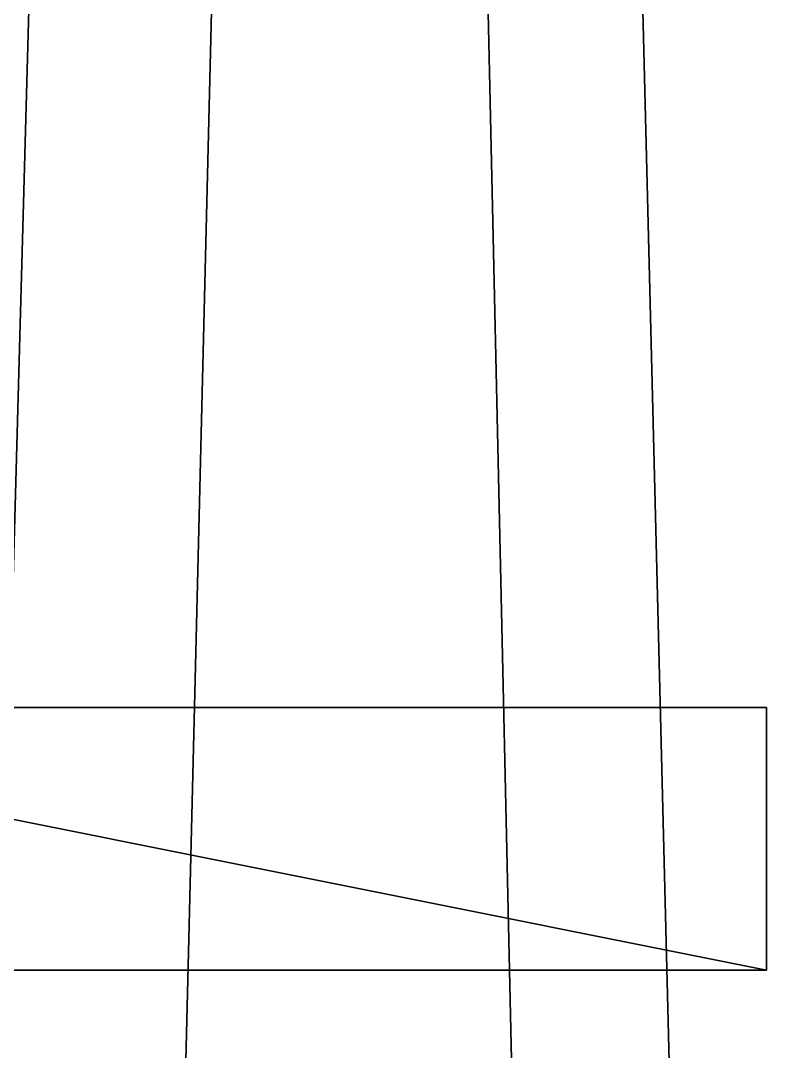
# Model space of a CAD drawing. Extents: x 0 to 2378, y -75 to 4875.
# Drawn here: x 2297.1 to 2320.59, y 1568.41 to 1599.84 of the extents above; entities that cross this region are included whole.
import ezdxf

# ---------------------------------------------------------------- set-up
doc = ezdxf.new("R2010")
doc.units = 0
doc.header["$LTSCALE"] = 25.4
doc.layers.get('0').update_dxf_attribs({"color": 13, "linetype": 'CONTINUOUS'})

# ---------------------------------------------------------------- blocks, each defined once
blk = doc.blocks.new('GROUP_24')
at = {"color": 250}
for p, q in [((0, 0, 905.509), (0, 8, 900)), ((0, 8, 900), (40, 8, 900)), ((0, 8, 900), (0, 8)), ((0, 8, 900), (40, 8, 900)), ((0, 8), (40, 8)), ((0, 8), (0, 0, 5.509)), ((0, 8), (40, 8)), ((0, 0, 905.509), (0, 8, 900)), ((0, 8, 900), (0, 8)), ((0, 8), (0, 0, 5.509)), ((40, 0, 905.509), (40, 8, 900)), ((40, 8), (40, 0, 5.509)), ((40, 8, 900), (40, 8)), ((40, 0, 905.509), (40, 8, 900)), ((40, 8, 900), (40, 8)), ((40, 8), (40, 0, 5.509)), ((0, 0, 905.509), (40, 0, 905.509)), ((0, 0, 905.509), (0, 0, 5.509)), ((0, 0, 5.509), (40, 0, 5.509)), ((0, 0, 905.509), (40, 0, 905.509)), ((0, 0, 5.509), (40, 0, 5.509)), ((0, 0, 905.509), (0, 0, 5.509)), ((40, 0, 905.509), (40, 0, 5.509)), ((40, 0, 905.509), (40, 0, 5.509))]:
    blk.add_line(p, q, dxfattribs=at)
mesh = blk.add_polyface(dxfattribs=at)
corners = [(40, 0, 905.509), (0, 8, 900), (0, 0, 905.509), (40, 8, 900)]
mesh.append_faces([[corners[k] for k in face] for face in [(0, 1, 2), (1, 0, 3)]], dxfattribs={"vtx0": -1, "color": 250})
mesh = blk.add_polyface(dxfattribs=at)
corners = [(0, 8, 900), (40, 8), (0, 8), (40, 8, 900)]
mesh.append_faces([[corners[k] for k in face] for face in [(0, 1, 2), (1, 0, 3)]], dxfattribs={"vtx0": -1, "color": 250})
mesh = blk.add_polyface(dxfattribs=at)
corners = [(0, 8), (40, 0, 5.509), (0, 0, 5.509), (40, 8)]
mesh.append_faces([[corners[k] for k in face] for face in [(0, 1, 2), (1, 0, 3)]], dxfattribs={"vtx0": -1, "color": 250})
mesh = blk.add_polyface(dxfattribs=at)
corners = [(0, 8, 900), (0, 0, 5.509), (0, 0, 905.509), (0, 8)]
mesh.append_faces([[corners[k] for k in face] for face in [(0, 1, 2), (1, 0, 3)]], dxfattribs={"vtx0": -1, "color": 250})
mesh = blk.add_polyface(dxfattribs=at)
corners = [(40, 0, 5.509), (40, 8, 900), (40, 0, 905.509), (40, 8)]
mesh.append_faces([[corners[k] for k in face] for face in [(0, 1, 2), (1, 0, 3)]], dxfattribs={"vtx0": -1, "color": 250})
mesh = blk.add_polyface(dxfattribs=at)
corners = [(40, 0, 905.509), (0, 0, 5.509), (40, 0, 5.509), (0, 0, 905.509)]
mesh.append_faces([[corners[k] for k in face] for face in [(0, 1, 2), (1, 0, 3)]], dxfattribs={"vtx0": -1, "color": 250})
blk = doc.blocks.new('GROUP_29')
at = {"color": 0, "rotation": 180}
blk.add_blockref('GROUP_24', (40, 8), dxfattribs=at)
blk = doc.blocks.new('GROUP_1')
at = {"color": 250}
mesh = blk.add_polyface(dxfattribs=at)
corners = [(2350, 1275, 2261.791), (2275, 3390.037, 3800), (2275, 1275, 2261.791), (2350, 3390.037, 3800)]
mesh.append_faces([[corners[k] for k in face] for face in [(0, 1, 2), (1, 0, 3)]], dxfattribs={"vtx0": -1, "color": 250})
mesh = blk.add_polyface(dxfattribs=at)
corners = [(2350, 1524.505, 5616.933), (2275, 3387.216, 6900), (2275, 1524.505, 5616.933), (2350, 3387.216, 6900)]
mesh.append_faces([[corners[k] for k in face] for face in [(0, 1, 2), (1, 0, 3)]], dxfattribs={"vtx0": -1, "color": 250})
mesh = blk.add_polyface(dxfattribs=at)
corners = [(2345, 3386.135, 3812), (2293, 1263, 2267.902), (2293, 3386.135, 3812), (2345, 1263, 2267.902)]
mesh.append_faces([[corners[k] for k in face] for face in [(0, 1, 2), (1, 0, 3)]], dxfattribs={"vtx0": -1, "color": 250})
mesh = blk.add_polyface(dxfattribs=at)
corners = [(2345, 3383.483, 6912), (2293, 1512.505, 5623.238), (2293, 3383.483, 6912), (2345, 1512.505, 5623.238)]
mesh.append_faces([[corners[k] for k in face] for face in [(0, 1, 2), (1, 0, 3)]], dxfattribs={"vtx0": -1, "color": 250})
mesh = blk.add_polyface(dxfattribs=at)
corners = [(2345, 1087, 2357.526), (2293, 3328.902, 3988), (2293, 1087, 2357.526), (2345, 3328.902, 3988)]
mesh.append_faces([[corners[k] for k in face] for face in [(0, 1, 2), (1, 0, 3)]], dxfattribs={"vtx0": -1, "color": 250})
mesh = blk.add_polyface(dxfattribs=at)
corners = [(2345, 1336.505, 5715.719), (2293, 3328.733, 7088), (2293, 1336.505, 5715.719), (2345, 3328.733, 7088)]
mesh.append_faces([[corners[k] for k in face] for face in [(0, 1, 2), (1, 0, 3)]], dxfattribs={"vtx0": -1, "color": 250})
mesh = blk.add_polyface(dxfattribs=at)
corners = [(2350, 3325, 7100), (2275, 1324.505, 5722.025), (2275, 3325, 7100), (2350, 1324.505, 5722.025)]
mesh.append_faces([[corners[k] for k in face] for face in [(0, 1, 2), (1, 0, 3)]], dxfattribs={"vtx0": -1, "color": 250})
mesh = blk.add_polyface(dxfattribs=at)
corners = [(2350, 3325, 4000), (2275, 1075, 2363.636), (2275, 3325, 4000), (2350, 1075, 2363.636)]
mesh.append_faces([[corners[k] for k in face] for face in [(0, 1, 2), (1, 0, 3)]], dxfattribs={"vtx0": -1, "color": 250})
blk = doc.blocks.new('GROUP_2')
at = {"color": 0}
blk.add_blockref('GROUP_1', (0, 0, 700), dxfattribs=at)
blk = doc.blocks.new('GROUP_8')
at = {"color": 250}
mesh = blk.add_polyface(dxfattribs=at)
corners = [(2325, 1299.505, 1722.025), (2275, 3300, 3100), (2275, 1299.505, 1722.025), (2325, 3300, 3100)]
mesh.append_faces([[corners[k] for k in face] for face in [(0, 1, 2), (1, 0, 3)]], dxfattribs={"vtx0": -1, "color": 250})
mesh = blk.add_polyface(dxfattribs=at)
corners = [(2325, 3297.511, 3108), (2275, 1291.505, 1726.228), (2275, 3297.511, 3108), (2325, 1291.505, 1726.228)]
mesh.append_faces([[corners[k] for k in face] for face in [(0, 1, 2), (1, 0, 3)]], dxfattribs={"vtx0": -1, "color": 250})
blk = doc.blocks.new('GROUP_9')
at = {"color": 250}
mesh = blk.add_polyface(dxfattribs=at)
corners = [(50, 3092, 1818.182), (0, 842, 181.818), (0, 3092, 1818.182), (50, 842, 181.818)]
mesh.append_faces([[corners[k] for k in face] for face in [(0, 1, 2), (1, 0, 3)]], dxfattribs={"vtx0": -1, "color": 250})
mesh = blk.add_polyface(dxfattribs=at)
corners = [(50, 834, 185.892), (0, 3089.399, 1826.182), (0, 834, 185.892), (50, 3089.399, 1826.182)]
mesh.append_faces([[corners[k] for k in face] for face in [(0, 1, 2), (1, 0, 3)]], dxfattribs={"vtx0": -1, "color": 250})
blk = doc.blocks.new('GROUP_39')
at = {"color": 0}
for name, p in [('GROUP_2', (0, 0)), ('GROUP_8', (0, 25, 5600)), ('GROUP_9', (2275, 233, 3781.818)), ('GROUP_29', (2280, 1645.893, 6643.46))]:
    blk.add_blockref(name, p, dxfattribs=at)

msp = doc.modelspace()

# ---------------------------------------------------------------- block references
at = {"color": 0}
msp.add_blockref('GROUP_39', (-0.17, -75), dxfattribs=at)

doc.saveas('drawing.dxf')
